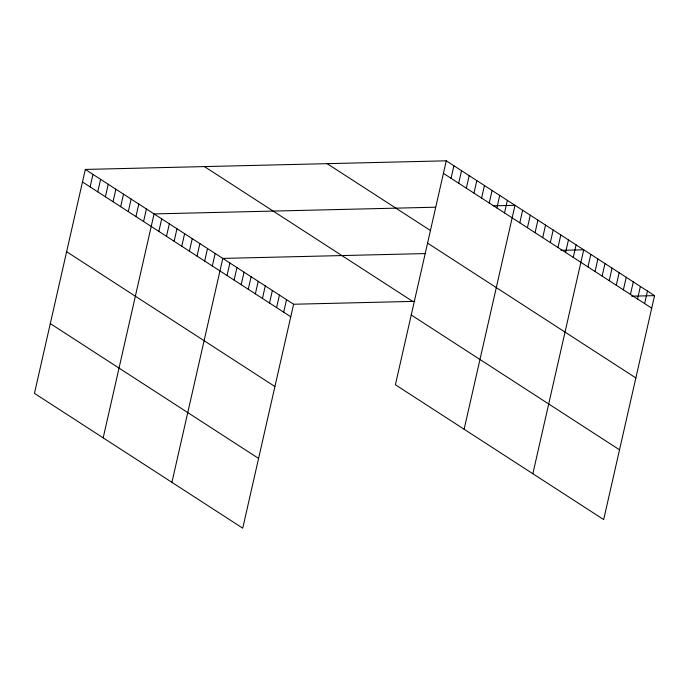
<?xml version="1.0" encoding="UTF-8"?>
<svg xmlns="http://www.w3.org/2000/svg" width="689" height="689" viewBox="0 0 689 689"><rect width="100%" height="100%" fill="white"/><g stroke="black" fill="none" stroke-linecap="round" stroke-linejoin="round"><path stroke-width="1.03" d="M85.324 169.434L34.45 393.367L242.735 528.179L293.609 304.245L85.324 169.434L446.265 160.821L654.55 295.633L603.676 519.566L395.391 384.755L446.265 160.821M90.113 186.9L92.963 174.377M97.752 191.843L100.603 179.312M105.391 196.787L108.242 184.256M113.03 201.731L115.873 189.199M120.67 206.674L123.512 194.143M128.3 211.618L131.151 199.087M135.94 216.561L138.79 204.03M143.579 221.505L146.421 208.974M103.186 437.851L154.06 213.917L435.594 207.208M158.849 231.392L161.7 218.861M166.488 236.336L169.339 223.804M174.128 241.279L176.97 228.748M181.767 246.223L184.609 233.692M189.397 251.166L192.248 238.635M197.037 256.11L199.888 243.579M204.676 261.053L207.518 248.522M212.315 265.997L215.157 253.466M171.923 482.343L222.797 258.409L425.759 253.569M227.034 275.522L229.876 262.991M234.114 280.104L236.956 267.573M241.193 284.686L244.044 272.155M248.273 289.277L251.123 276.745M255.361 293.858L258.203 281.327M262.44 298.44L265.282 285.909M269.52 303.022L272.37 290.491M276.599 307.604L279.45 295.073M283.687 312.195L286.529 299.663M451.054 178.296L453.905 165.765M458.693 183.24L461.535 170.708M466.332 188.183L469.175 175.652M473.963 193.127L476.814 180.596M481.602 198.07L484.453 185.539M489.242 203.014L492.084 190.483M496.881 207.957L499.723 195.426M504.512 212.901L507.362 200.37M464.119 429.247L515.002 205.313L493.16 205.83M519.79 222.788L522.632 210.257M527.429 227.723L530.272 215.201M535.06 232.667L537.911 220.135M542.699 237.61L545.55 225.079M550.339 242.554L553.181 230.023M557.978 247.497L560.82 234.966M565.609 252.441L568.459 239.91M573.248 257.385L576.099 244.853M532.855 473.731L583.729 249.797L560.906 250.34M587.967 266.91L590.817 254.379M595.046 271.5L597.897 258.969M602.134 276.082L604.976 263.551M609.214 280.664L612.056 268.133M616.293 285.246L619.144 272.715M623.373 289.828L626.223 277.297M630.461 294.418L633.303 281.887M637.54 299L640.382 286.469M644.62 303.582L647.471 291.051M293.609 304.245L414.769 301.351M631.718 296.184L654.55 295.633M443.415 173.352L651.699 308.164M327.154 163.663L430.677 230.669M427.568 243.114L635.852 377.934M204.435 166.592L412.72 301.403M411.238 314.994L619.523 449.805M82.482 181.965L290.767 316.776M66.626 251.726L274.92 386.538M50.297 323.597L258.582 458.418"/></g></svg>
